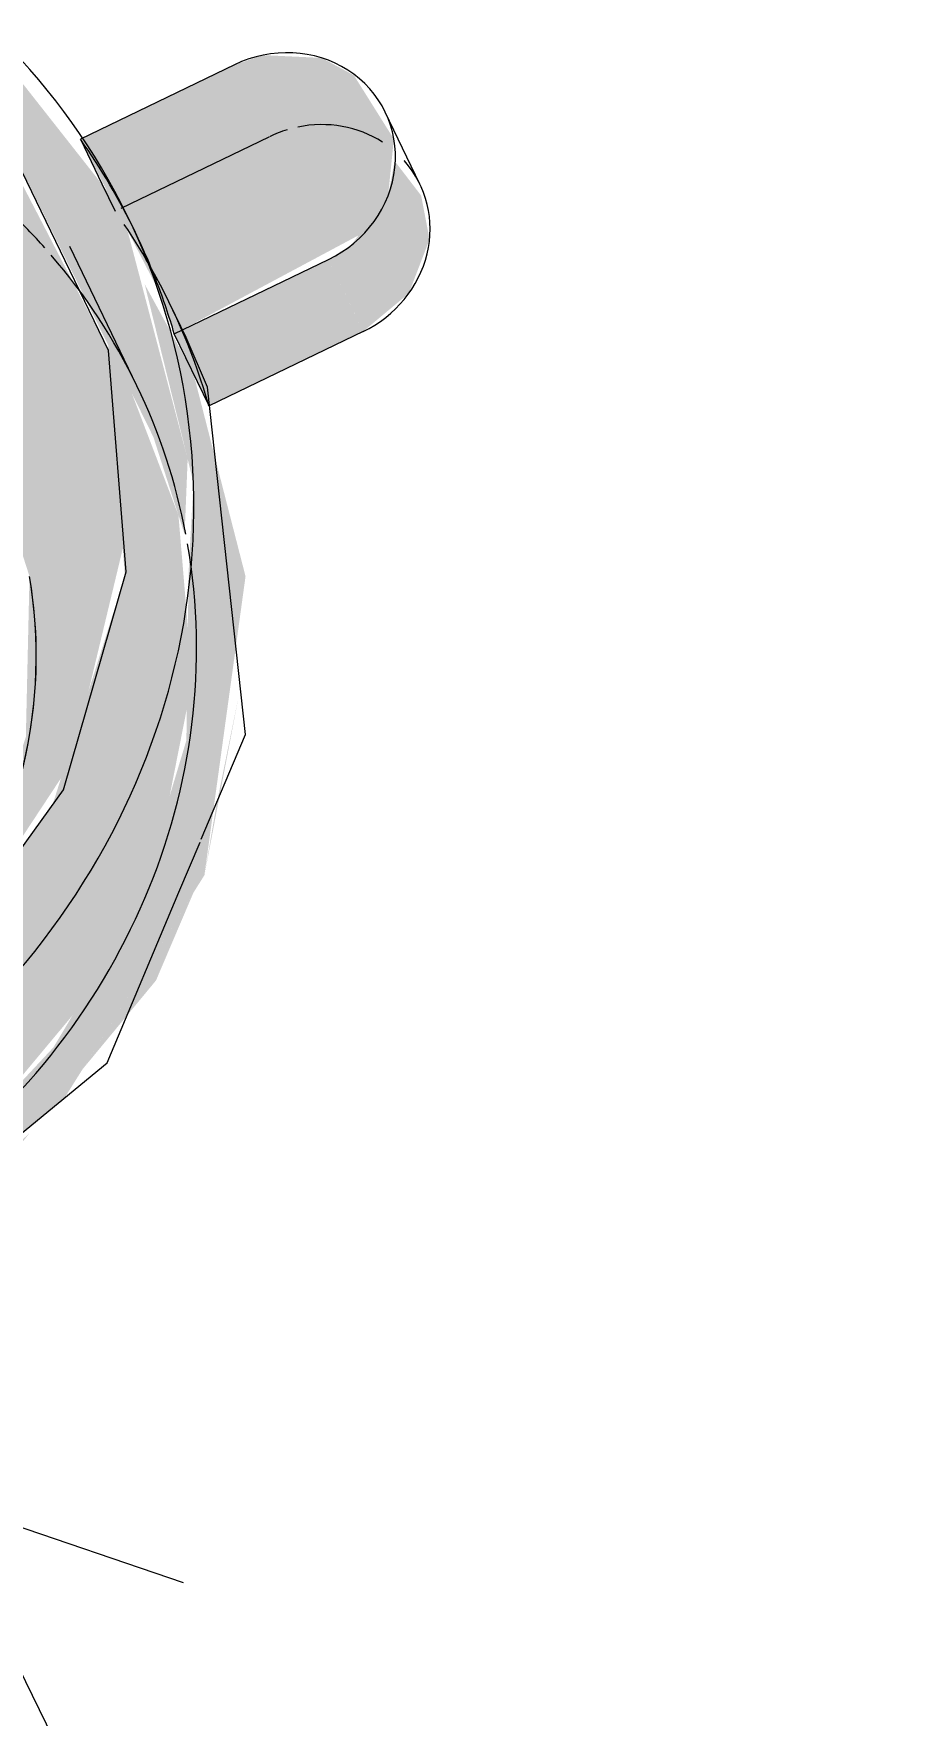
# Model space of a CAD drawing. Header units: metres. Extents: x 15.2 to 39, y -2.1 to 25.8.
# Drawn here: x 26.16195 to 26.18082, y 22.7149 to 22.75092 of the extents above; entities that cross this region are included whole.
import ezdxf

# ---------------------------------------------------------------- set-up
doc = ezdxf.new("R2010")
doc.units = ezdxf.units.M
for name, color, linetype, lineweight in [('A-ANNO-DIMS', 7, 'Continuous', 5), ('A-ANNO-DIMS-20', 7, 'Continuous', 5), ('G-ANNO-TEXT', 7, 'Continuous', 5), ('P-SANR-FIXT', 7, 'Continuous', 5)]:
    doc.layers.add(name, color=color, linetype=linetype, lineweight=lineweight)
doc.styles.add('Century Gothic_1', font='GOTHIC.TTF', dxfattribs={"height": 0.02})
doc.dimstyles.new('Setores_1_mm', dxfattribs={"dimscale": 0.3048, "dimtxt": 0.020883, "dimasz": 0.208333, "dimexe": 0.15748, "dimexo": 0.098425, "dimgap": 0.114829, "dimtad": 1, "dimrnd": 0.01, "dimzin": 0, "dimdsep": 46, "dimtxsty": 'Century Gothic_1', "dimblk1": 'OBLIQUE', "dimblk2": 'OBLIQUE', "dimsah": 1, "dimcen": 0.09, "dimazin": 0, "dimtfac": 1, "dimtdec": 4, "dimtix": 1, "dimtmove": 0, "dimatfit": 3, "dimfxl": 1, "dimtvp": 1, "dimtolj": 1, "dimtzin": 0, "dimarcsym": 2})

# ---------------------------------------------------------------- blocks, each defined once
blk = doc.blocks.new('Celite_One_Torneira de Parede para Tanque e Jardim_B5007CKCR3 - Torneira de parede - B5007CKCR3-765235-TÉRREO')
at = {"layer": 'P-SANR-FIXT', "true_color": 0xf4f4f4, "transparency": 33554560}
h = blk.add_hatch(color=7, dxfattribs=at)
h.paths.add_polyline_path([(26.150154, 22.726442), (26.14986, 22.726673), (26.146776, 22.72737), (26.144161, 22.728834), (26.142329, 22.730648), (26.140561, 22.733675), (26.139305, 22.736777), (26.13895, 22.738005), (26.138742, 22.737868), (26.138188, 22.732491), (26.137609, 22.73231), (26.138092, 22.731553), (26.141856, 22.728295), (26.146434, 22.72662), (26.150062, 22.726447)])
h.paths.add_polyline_path([(26.160062, 22.73122), (26.162757, 22.735312), (26.163881, 22.739991), (26.16355, 22.744135), (26.161193, 22.748675), (26.158022, 22.751641), (26.153191, 22.753497), (26.154075, 22.751485), (26.155148, 22.749275), (26.156518, 22.748445), (26.158563, 22.746399), (26.160269, 22.743455), (26.161338, 22.740921), (26.16186, 22.739295), (26.161782, 22.735858), (26.160886, 22.733105), (26.15997, 22.731411)])
h.paths.add_polyline_path([(26.137328, 22.732555), (26.135825, 22.736007), (26.135535, 22.741065), (26.136783, 22.746067), (26.136319, 22.746797), (26.135, 22.744696), (26.134127, 22.738342), (26.135745, 22.732727), (26.136097, 22.732646), (26.137027, 22.732577)])
h.paths.add_polyline_path([(26.143779, 22.752322), (26.149172, 22.753706), (26.153112, 22.753733), (26.152549, 22.754742), (26.148593, 22.754963), (26.145626, 22.754034), (26.14369, 22.752506)])
h.paths.add_polyline_path([(26.139593, 22.749315), (26.14026, 22.749844), (26.14369, 22.752506), (26.14031, 22.751372), (26.139696, 22.750711), (26.139602, 22.749434)])
h = blk.add_hatch(color=7, dxfattribs=at)
h.paths.add_polyline_path([(26.139947, 22.728022), (26.137677, 22.731754), (26.137328, 22.732555), (26.135901, 22.732524), (26.139074, 22.728503)])
h.paths.add_polyline_path([(26.165181, 22.740192), (26.165246, 22.741809), (26.163841, 22.747146), (26.160304, 22.751641), (26.155212, 22.754445), (26.152849, 22.75453), (26.153264, 22.75351), (26.153944, 22.75333), (26.158469, 22.751223), (26.161603, 22.748192), (26.164512, 22.74228), (26.165049, 22.740604)])
h = blk.add_hatch(color=7, dxfattribs=at)
h.paths.add_polyline_path([(26.157492, 22.721055), (26.158702, 22.721382), (26.159711, 22.722125), (26.160155, 22.72328), (26.159885, 22.724599), (26.159523, 22.724839), (26.158208, 22.723734), (26.157307, 22.72328), (26.155459, 22.722888), (26.155318, 22.722728), (26.155848, 22.721822), (26.156873, 22.721165), (26.157211, 22.721105)])
h.paths.add_polyline_path([(26.132177, 22.729024), (26.133421, 22.72928), (26.13672, 22.730873), (26.135394, 22.732699), (26.13068, 22.732898), (26.130135, 22.732082), (26.130012, 22.730871), (26.13087, 22.729504), (26.131558, 22.729134), (26.131896, 22.729074)])
h.paths.add_polyline_path([(26.16496, 22.744489), (26.169015, 22.746658), (26.169537, 22.747449), (26.16966, 22.748661), (26.168803, 22.750028), (26.168115, 22.750398), (26.16686, 22.750458), (26.166252, 22.750252), (26.162949, 22.748659), (26.164553, 22.74555), (26.164824, 22.744842)])
for points in [[(26.169005, 22.744542), (26.16998, 22.745356), (26.170424, 22.746511), (26.170245, 22.747449), (26.169676, 22.748192), (26.169537, 22.747449), (26.168755, 22.746399), (26.168263, 22.746082), (26.168838, 22.74489)], [(26.165703, 22.742949), (26.169005, 22.744542), (26.168263, 22.746082), (26.16496, 22.744489), (26.165579, 22.743206)], [(26.160514, 22.726381), (26.162589, 22.728092), (26.165605, 22.732896), (26.166485, 22.739295), (26.16537, 22.743639), (26.164327, 22.74555), (26.16537, 22.741302), (26.165266, 22.739391), (26.165219, 22.735785), (26.164126, 22.732144), (26.162373, 22.729209), (26.16082, 22.727543), (26.160563, 22.726472)], [(26.16082, 22.727543), (26.163138, 22.730322), (26.164526, 22.732896), (26.165346, 22.737059), (26.165049, 22.740604), (26.16355, 22.744526), (26.16355, 22.744135), (26.163901, 22.739295), (26.162353, 22.7344), (26.160062, 22.73122), (26.160839, 22.729177), (26.160826, 22.727567)], [(26.161986, 22.72752), (26.163551, 22.729624), (26.162008, 22.72755)]]:
    blk.add_hatch(color=7, dxfattribs=at).paths.add_polyline_path(points)
h = blk.add_hatch(color=7, dxfattribs=at)
h.paths.add_polyline_path([(26.160068, 22.725558), (26.161141, 22.726475), (26.16186, 22.72737), (26.160263, 22.725918), (26.160206, 22.725813)])
h.paths.add_polyline_path([(26.162997, 22.728741), (26.164568, 22.730641), (26.165368, 22.732518), (26.163551, 22.729624)])
h.paths.add_polyline_path([(26.165605, 22.732896), (26.166339, 22.736737), (26.165862, 22.7344)])
at = {"layer": 'P-SANR-FIXT'}
for p, q in [((26.166252, 22.750252), (26.162949, 22.748659)), ((26.170219, 22.747697), (26.169476, 22.749237)), ((26.162949, 22.748659), (26.163411, 22.747701)), ((26.164127, 22.746658), (26.163979, 22.746967)), ((26.164161, 22.743375), (26.162721, 22.746359)), ((26.16496, 22.744489), (26.168263, 22.746082)), ((26.165211, 22.744412), (26.16487, 22.745118)), ((26.169005, 22.744542), (26.165703, 22.742949)), ((26.165703, 22.742949), (26.16496, 22.744489))]:
    blk.add_line(p, q, dxfattribs=at)
at = {"layer": 'P-SANR-FIXT', "color": 8, "true_color": 0x7a7a7a}
for p, q in [((26.16382, 22.74718), (26.166994, 22.748711)), ((26.163411, 22.747701), (26.163692, 22.747119)), ((26.16506, 22.732531), (26.165511, 22.733601))]:
    blk.add_line(p, q, dxfattribs=at)
at = {"layer": 'P-SANR-FIXT', "flags": 128}
for points in [[(26.155595, 22.727824), (26.159695, 22.73071), (26.162589, 22.734727), (26.163929, 22.739391), (26.16355, 22.744135), (26.161499, 22.748389), (26.158022, 22.751641), (26.15354, 22.753497), (26.153173, 22.753573)], [(26.165538, 22.733666), (26.166482, 22.735908), (26.16624, 22.73813)], [(26.159439, 22.725524), (26.163522, 22.728875), (26.16506, 22.732531)]]:
    blk.add_lwpolyline(points, dxfattribs=at)
at = {"layer": 'P-SANR-FIXT', "color": 8, "true_color": 0x7a7a7a, "flags": 128}
blk.add_lwpolyline([(26.16624, 22.73813), (26.165674, 22.743344), (26.165211, 22.744412)], dxfattribs=at)
at = {"layer": 'P-SANR-FIXT'}
for centre, major_axis, start_param, end_param in [((26.149686, 22.740073), (0.014293, 0.006894), 4.712458, 7.22615), ((26.167257, 22.748167), (0.002219, 0.00107), 4.712389, 7.853982), ((26.149834, 22.739765), (0.014293, 0.006894), 0, 0.155787), ((26.168, 22.746626), (0.002219, 0.00107), 4.712389, 6.541152), ((26.149834, 22.739765), (0.014293, 0.006894), 6.127266, 6.205192)]:
    blk.add_ellipse(centre, major_axis=major_axis, ratio=0.939693, start_param=start_param, end_param=end_param, dxfattribs=at)
at = {"layer": 'P-SANR-FIXT', "color": 8, "true_color": 0x7a7a7a}
for centre, major_axis, start_param, end_param in [((26.168, 22.746626), (0.002219, 0.00107), 1.405708, 1.570796), ((26.168, 22.746626), (0.002219, 0.00107), 0.523599, 1.308997), ((26.168, 22.746626), (0.002219, 0.00107), 0.257967, 0.261799), ((26.150577, 22.738225), (0.014293, 0.006894), 0.060215, 0.132557), ((26.149834, 22.739765), (0.014293, 0.006894), 6.205192, 6.283185), ((26.150577, 22.738225), (0.014293, 0.006894), 6.127266, 6.340762), ((26.151125, 22.737088), (0.013035, 0.006287), 6.036996, 6.283185), ((26.151125, 22.737088), (0.013035, 0.006287), 4.901824, 6.021397)]:
    blk.add_ellipse(centre, major_axis=major_axis, ratio=0.939693, start_param=start_param, end_param=end_param, dxfattribs=at)
at = {"layer": 'P-SANR-FIXT', "color": 9, "true_color": 0xb7b7b7}
for centre, major_axis, start_param, end_param in [((26.151125, 22.737088), (0.013035, 0.006287), 0.261788, 0.339918), ((26.151125, 22.737088), (0.013035, 0.006287), 0, 0.246479), ((26.151127, 22.737089), (0.009908, 0.004779), 5.235988, 6.021386), ((26.151127, 22.737089), (0.009908, 0.004779), 5.497787, 6.021386)]:
    blk.add_ellipse(centre, major_axis=major_axis, ratio=0.939693, start_param=start_param, end_param=end_param, dxfattribs=at)
blk = doc.blocks.new('DIMBLOCK8-TÉRREO')
at = {"layer": 'A-ANNO-DIMS-20'}
for p, q in [((26.979685, 23.090913), (26.917897, 23.219024)), ((26.979685, 23.090913), (26.033937, 22.634777)), ((26.979685, 23.090913), (27.000537, 23.047679)), ((26.033937, 22.634777), (25.979317, 22.748025)), ((26.033937, 22.634777), (26.054789, 22.591543))]:
    blk.add_line(p, q, dxfattribs=at)
at = {"layer": 'A-ANNO-DIMS-20', "lineweight": 25}
for p, q in [((26.979685, 23.090913), (26.994489, 23.133304)), ((26.979685, 23.090913), (26.96488, 23.048523)), ((26.033937, 22.634777), (26.048742, 22.677167)), ((26.033937, 22.634777), (26.019132, 22.592386))]:
    blk.add_line(p, q, dxfattribs=at)
at = {"layer": 'A-ANNO-DIMS-20', "color": 0, "insert": (26.44076, 22.898308), "char_height": 0.02, "width": 0.10580905, "attachment_point": 1, "rotation": 25.7481, "line_spacing_factor": 0.984502, "style": 'Century Gothic_1'}
blk.add_mtext('1,05 m', dxfattribs=at)
blk = doc.blocks.new('_Oblique')
at = {"color": 0, "linetype": 'ByBlock', "lineweight": -2}
blk.add_line((-0.5, -0.5), (0.5, 0.5), dxfattribs=at)

msp = doc.modelspace()

# ---------------------------------------------------------------- linework, layer by layer
at = {"layer": 'G-ANNO-TEXT'}
for q in [(26.165148, 22.717748), (26.194316, 22.649405)]:
    msp.add_line((26.159836, 22.719559), q, dxfattribs=at)

# ---------------------------------------------------------------- block references
at = {"layer": 'P-SANR-FIXT', "color": 8, "true_color": 0x7a7a7a}
msp.add_blockref('Celite_One_Torneira de Parede para Tanque e Jardim_B5007CKCR3 - Torneira de parede - B5007CKCR3-765235-TÉRREO', (0, 0), dxfattribs=at)

# ---------------------------------------------------------------- dimensions: what is measured, and where the dimension line sits
at = {"layer": 'A-ANNO-DIMS'}
dim = msp.add_linear_dim(base=(26.033937, 22.634777), p1=(26.904864, 23.246045), p2=(25.966284, 22.775047), angle=25.7481, dimstyle='Setores_1_mm', override={"dimpost": '<>', "dimfxl": 1.05013}, dxfattribs=at)
dim.commit()
dim.dimension.update_dxf_attribs({"geometry": 'DIMBLOCK8-TÉRREO', "text_midpoint": (26.487043, 22.90383)})

doc.saveas('drawing.dxf')
